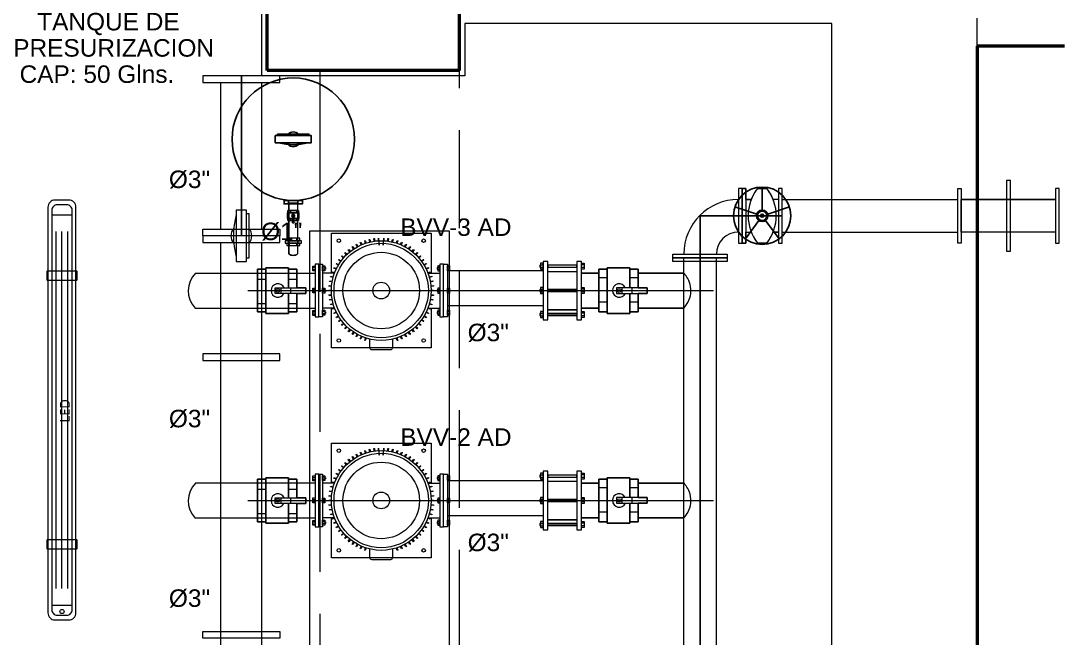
# Model space of a CAD drawing. Header units: metres. Extents: x -4 to 54.5, y -3.3 to 43.7.
# Drawn here: x 19.235 to 22.205, y 5.813 to 7.577 of the extents above; entities that cross this region are included whole.
import ezdxf

# ---------------------------------------------------------------- set-up
doc = ezdxf.new("R2010")
doc.units = ezdxf.units.M
for name, pattern in [('Derribado', [0.4, 0.28, -0.12]), ('IMPORT-CENTER2', [112.5, 75, -12.5, 12.5, -12.5]), ('IMPORT-HIDDEN2 _2_', [476.25, 317.5, -158.75])]:
    doc.linetypes.add(name, pattern=pattern)
doc.layers.get('0').update_dxf_attribs({"color": 8})
for name, color, linetype, lineweight in [('A-AREA', 8, 'Continuous', 9), ('A-DETL', 8, 'Continuous', 9), ('A-FLOR', 8, 'Continuous', 18), ('A-WALL', 8, 'Continuous', 9), ('S-COLS', 8, 'Continuous', 9)]:
    doc.layers.add(name, color=color, linetype=linetype, lineweight=lineweight)
doc.layers.add('IE-LUM-L-01', color=5, linetype='Continuous', lineweight=18, true_color=0x126b94)
doc.layers.add('REF-ACI-BOMBAS', color=9, linetype='Continuous')
doc.styles.add('Arial_1', font='arial.ttf', dxfattribs={"height": 0.05})
doc.styles.add('EI_LUM_REGULAR', font='OpenSans-Regular.ttf')

# ---------------------------------------------------------------- blocks, each defined once
blk = doc.blocks.new('P3-P3_dwg_A$C42307EB7-6083454-NIV_A_S01_SÓTANO 1')
at = {"color": 0, "flags": 128}
for points in [[(-0.0733, -0.0146), (0.0733, -0.0146), (0.0733, 0.0146), (-0.0733, 0.0146)], [(-0.0639, -0.0146), (0.0639, -0.0146), (0.0639, -0.0211), (-0.0639, -0.0211)]]:
    blk.add_lwpolyline(points, close=True, dxfattribs=at)
at = {"color": 0}
for centre, radius, start, end in [((0, -0.2129), 0.2354, 75.187, 104.813), ((0, 0), 0.03, 45.8801, 134.1199), ((0, 0), 0.03, 224.7552, 315.2448)]:
    blk.add_arc(centre, radius, start, end, dxfattribs=at)
blk = doc.blocks.new('P3-P3_dwg-6083442-NIV_A_S01_SÓTANO 1')
at = {"color": 0, "lineweight": 9}
for p, q in [((19.807, 6.9818), (19.807, 7.401)), ((19.925, 6.9818), (19.925, 7.401)), ((21.3422, 7.0981), (21.369, 7.0981)), ((20.002, 7.057), (20.002, 6.9116)), ((20.027, 7.057), (20.027, 6.9116)), ((21.3086, 7.0666), (21.3243, 7.0666)), ((21.4026, 7.0666), (21.387, 7.0666)), ((21.413, 7.0666), (21.9146, 7.0666)), ((22.1946, 7.0666), (21.925, 7.0666)), ((20.0063, 7.0348), (20.0063, 7.0288)), ((20.0063, 7.0128), (20.0063, 7.0068)), ((20.0125, 7.0183), (20.0165, 7.0183)), ((20.0125, 7.0112), (20.0165, 7.0112)), ((20.0238, 7.0348), (20.0238, 7.0288)), ((20.0238, 7.0128), (20.0238, 7.0068)), ((20.004, 6.9488), (20.004, 6.9558)), ((20.025, 6.9488), (20.025, 6.9558)), ((21.3086, 6.9737), (21.3243, 6.9737)), ((21.4026, 6.9737), (21.387, 6.9737)), ((21.413, 6.9737), (21.9146, 6.9737)), ((22.1946, 6.9737), (21.925, 6.9737)), ((19.807, 5.8318), (19.807, 6.9438)), ((19.925, 5.8318), (19.925, 6.9438)), ((20.0015, 6.9488), (20.0015, 6.9418)), ((20.004, 6.9348), (20.004, 6.9418)), ((20.025, 6.9348), (20.025, 6.9418)), ((20.0275, 6.9488), (20.0275, 6.9418)), ((21.369, 6.9422), (21.3422, 6.9422)), ((21.1314, 5.5232), (21.1314, 6.902)), ((21.2244, 5.5232), (21.2244, 6.902)), ((20.0708, 6.8725), (20.0767, 6.8725)), ((20.0708, 6.8666), (20.0767, 6.8666)), ((20.0767, 6.8718), (20.0767, 6.8673)), ((20.1044, 6.8731), (20.0985, 6.8731)), ((20.1044, 6.8672), (20.0985, 6.8672)), ((20.4276, 6.8731), (20.4335, 6.8731)), ((20.4276, 6.8672), (20.4335, 6.8672)), ((20.4612, 6.8731), (20.4553, 6.8731)), ((20.4612, 6.8672), (20.4553, 6.8672)), ((20.4553, 6.8636), (20.7291, 6.8636)), ((20.7218, 6.8795), (20.7291, 6.8795)), ((20.7218, 6.8721), (20.7291, 6.8721)), ((20.8251, 6.8786), (20.7427, 6.8786)), ((20.7427, 6.873), (20.8251, 6.873)), ((20.7427, 6.8613), (20.8251, 6.8613)), ((20.846, 6.8795), (20.8386, 6.8795)), ((20.8386, 6.873), (20.8386, 6.8786)), ((20.846, 6.8721), (20.8386, 6.8721)), ((19.7353, 6.8564), (20.0767, 6.8564)), ((19.9124, 6.8389), (19.9364, 6.8389)), ((20.0004, 6.8389), (20.0243, 6.8389)), ((20.1325, 6.8563), (20.0985, 6.8563)), ((20.3995, 6.8563), (20.4335, 6.8563)), ((20.8886, 6.8436), (20.9126, 6.8436)), ((20.9766, 6.8436), (21.0006, 6.8436)), ((19.9785, 6.8144), (19.9785, 6.7981)), ((20.007, 6.8144), (20.007, 6.7981)), ((20.0708, 6.8096), (20.0767, 6.8096)), ((20.0708, 6.8037), (20.0767, 6.8037)), ((20.0767, 6.8089), (20.0767, 6.8044)), ((20.1044, 6.8094), (20.0985, 6.8094)), ((20.1044, 6.8034), (20.0985, 6.8034)), ((20.4276, 6.8094), (20.4335, 6.8094)), ((20.4276, 6.8034), (20.4335, 6.8034)), ((20.4612, 6.8094), (20.4553, 6.8094)), ((20.4612, 6.8034), (20.4553, 6.8034)), ((20.7218, 6.8101), (20.7291, 6.8101)), ((20.7218, 6.8027), (20.7291, 6.8027)), ((20.8251, 6.8091), (20.7427, 6.8091)), ((20.7427, 6.8036), (20.8251, 6.8036)), ((20.846, 6.8101), (20.8386, 6.8101)), ((20.8386, 6.8036), (20.8386, 6.8091)), ((20.846, 6.8027), (20.8386, 6.8027)), ((20.9547, 6.7983), (20.9547, 6.8146)), ((20.9833, 6.7983), (20.9833, 6.8146)), ((20.8886, 6.7739), (20.9126, 6.7739)), ((20.9766, 6.7739), (21.0006, 6.7739)), ((19.7339, 6.7564), (20.0767, 6.7564)), ((19.9124, 6.7691), (19.9364, 6.7691)), ((20.0004, 6.7691), (20.0243, 6.7691)), ((20.0708, 6.7456), (20.0767, 6.7456)), ((20.0767, 6.7448), (20.0767, 6.7404)), ((20.1325, 6.7564), (20.0985, 6.7564)), ((20.1044, 6.7462), (20.0985, 6.7462)), ((20.3995, 6.7564), (20.4335, 6.7564)), ((20.4276, 6.7462), (20.4335, 6.7462)), ((20.4553, 6.7637), (20.7291, 6.7637)), ((20.4612, 6.7462), (20.4553, 6.7462)), ((20.7427, 6.7514), (20.8251, 6.7514)), ((20.0708, 6.7396), (20.0767, 6.7396)), ((20.1044, 6.7402), (20.0985, 6.7402)), ((20.4276, 6.7402), (20.4335, 6.7402)), ((20.4612, 6.7402), (20.4553, 6.7402)), ((20.7218, 6.7414), (20.7291, 6.7414)), ((20.7218, 6.734), (20.7291, 6.734)), ((20.8251, 6.7404), (20.7427, 6.7404)), ((20.7427, 6.7349), (20.8251, 6.7349)), ((20.846, 6.7414), (20.8386, 6.7414)), ((20.8386, 6.7349), (20.8386, 6.7404)), ((20.846, 6.734), (20.8386, 6.734)), ((20.2388, 6.6379), (20.2932, 6.6379)), ((19.807, 5.4944), (19.807, 6.6064)), ((19.925, 5.4944), (19.925, 6.6064)), ((20.0708, 6.2725), (20.0767, 6.2725)), ((20.0708, 6.2666), (20.0767, 6.2666)), ((20.0767, 6.2718), (20.0767, 6.2673)), ((20.1044, 6.2731), (20.0985, 6.2731)), ((20.1044, 6.2672), (20.0985, 6.2672)), ((20.4276, 6.2731), (20.4335, 6.2731)), ((20.4276, 6.2672), (20.4335, 6.2672)), ((20.4612, 6.2731), (20.4553, 6.2731)), ((20.4612, 6.2672), (20.4553, 6.2672)), ((20.7218, 6.2795), (20.7291, 6.2795)), ((20.7218, 6.2721), (20.7291, 6.2721)), ((20.8251, 6.2786), (20.7427, 6.2786)), ((20.7427, 6.273), (20.8251, 6.273)), ((20.846, 6.2795), (20.8386, 6.2795)), ((20.8386, 6.273), (20.8386, 6.2786)), ((20.846, 6.2721), (20.8386, 6.2721)), ((19.7353, 6.2564), (20.0767, 6.2564)), ((19.9124, 6.2389), (19.9364, 6.2389)), ((20.0004, 6.2389), (20.0243, 6.2389)), ((20.1325, 6.2563), (20.0985, 6.2563)), ((20.3995, 6.2563), (20.4335, 6.2563)), ((20.4553, 6.2636), (20.7291, 6.2636)), ((20.7427, 6.2613), (20.8251, 6.2613)), ((20.8886, 6.2436), (20.9126, 6.2436)), ((20.9766, 6.2436), (21.0006, 6.2436)), ((19.9785, 6.2144), (19.9785, 6.1981)), ((20.007, 6.2144), (20.007, 6.1981)), ((20.0708, 6.2096), (20.0767, 6.2096)), ((20.0767, 6.2089), (20.0767, 6.2044)), ((20.1044, 6.2094), (20.0985, 6.2094)), ((20.4276, 6.2094), (20.4335, 6.2094)), ((20.4612, 6.2094), (20.4553, 6.2094)), ((20.7218, 6.2101), (20.7291, 6.2101)), ((20.8251, 6.2091), (20.7427, 6.2091)), ((20.846, 6.2101), (20.8386, 6.2101)), ((20.8386, 6.2036), (20.8386, 6.2091)), ((20.9547, 6.1983), (20.9547, 6.2146)), ((20.9833, 6.1983), (20.9833, 6.2146)), ((20.0708, 6.2037), (20.0767, 6.2037)), ((20.1044, 6.2034), (20.0985, 6.2034)), ((20.4276, 6.2034), (20.4335, 6.2034)), ((20.4612, 6.2034), (20.4553, 6.2034)), ((20.7218, 6.2027), (20.7291, 6.2027)), ((20.7427, 6.2036), (20.8251, 6.2036)), ((20.846, 6.2027), (20.8386, 6.2027)), ((19.7339, 6.1564), (20.0767, 6.1564)), ((19.9124, 6.1691), (19.9364, 6.1691)), ((20.0004, 6.1691), (20.0243, 6.1691)), ((20.1325, 6.1564), (20.0985, 6.1564)), ((20.3995, 6.1564), (20.4335, 6.1564)), ((20.4553, 6.1637), (20.7291, 6.1637)), ((20.7427, 6.1514), (20.8251, 6.1514)), ((20.8886, 6.1739), (20.9126, 6.1739)), ((20.9766, 6.1739), (21.0006, 6.1739)), ((20.0708, 6.1456), (20.0767, 6.1456)), ((20.0708, 6.1396), (20.0767, 6.1396)), ((20.0767, 6.1448), (20.0767, 6.1404)), ((20.1044, 6.1462), (20.0985, 6.1462)), ((20.1044, 6.1402), (20.0985, 6.1402)), ((20.4276, 6.1462), (20.4335, 6.1462)), ((20.4276, 6.1402), (20.4335, 6.1402)), ((20.4612, 6.1462), (20.4553, 6.1462)), ((20.4612, 6.1402), (20.4553, 6.1402)), ((20.7218, 6.1414), (20.7291, 6.1414)), ((20.7218, 6.134), (20.7291, 6.134)), ((20.8251, 6.1404), (20.7427, 6.1404)), ((20.7427, 6.1349), (20.8251, 6.1349)), ((20.846, 6.1414), (20.8386, 6.1414)), ((20.8386, 6.1349), (20.8386, 6.1404)), ((20.846, 6.134), (20.8386, 6.134)), ((20.2388, 6.0379), (20.2932, 6.0379))]:
    blk.add_line(p, q, dxfattribs=at)
at = {"color": 0}
for p, q in [((19.866, 6.9628), (19.866, 7.42)), ((21.3556, 7.0366), (21.3556, 7.1022)), ((19.9925, 7.0654), (19.9925, 7.064)), ((20.001, 7.064), (20.001, 7.0542)), ((20.0272, 7.064), (20.0272, 7.0542)), ((20.0365, 7.0654), (20.0365, 7.064)), ((21.34, 7.0252), (21.2776, 7.0455)), ((21.3712, 7.0252), (21.4336, 7.0455)), ((21.2982, 7.0202), (21.413, 7.0202)), ((21.346, 7.0069), (21.3074, 6.9538)), ((21.3653, 7.0069), (21.4038, 6.9538))]:
    blk.add_line(p, q, dxfattribs=at)
at = {"color": 0, "linetype": 'Continuous'}
for p, q in [((20.8386, 6.8563), (20.8886, 6.8563)), ((21.0006, 6.8563), (21.1312, 6.8563)), ((20.8386, 6.7564), (20.8886, 6.7564)), ((21.0006, 6.7564), (21.1312, 6.7564)), ((20.8386, 6.2563), (20.8886, 6.2563)), ((21.0006, 6.2563), (21.1312, 6.2563)), ((20.8386, 6.1564), (20.8886, 6.1564)), ((21.0006, 6.1564), (21.1312, 6.1564))]:
    blk.add_line(p, q, dxfattribs=at)
at = {"color": 0, "linetype": 'IMPORT-CENTER2', "lineweight": 9}
for p, q in [((19.885, 6.8064), (21.2162, 6.8064)), ((19.885, 6.2064), (21.2162, 6.2064))]:
    blk.add_line(p, q, dxfattribs=at)
at = {"color": 0, "lineweight": 9, "flags": 128}
for points in [[(19.976, 7.42), (19.756, 7.42), (19.756, 7.401), (19.976, 7.401)], [(21.2982, 7.0981), (21.2878, 7.0981), (21.2878, 6.9422), (21.2982, 6.9422)], [(21.413, 7.0981), (21.4026, 7.0981), (21.4026, 7.0666), (21.387, 7.0666), (21.3839, 7.0737), (21.3798, 7.0817), (21.3766, 7.0871), (21.3716, 7.0946), (21.369, 7.0981), (21.3422, 7.0981), (21.3384, 7.0929), (21.3349, 7.0877), (21.3307, 7.0805), (21.3272, 7.0735), (21.3243, 7.0666), (21.3086, 7.0666), (21.3086, 7.0981), (21.2982, 7.0981), (21.2982, 6.9422), (21.3086, 6.9422), (21.3086, 6.9737), (21.3243, 6.9737), (21.3268, 6.9678), (21.3304, 6.9603), (21.3336, 6.9548), (21.3383, 6.9476), (21.3422, 6.9422), (21.369, 6.9422), (21.3732, 6.9479), (21.3777, 6.9549), (21.3813, 6.9613), (21.3842, 6.9671), (21.387, 6.9737), (21.4026, 6.9737), (21.4026, 6.9422), (21.413, 6.9422)], [(21.2982, 6.9422), (21.2982, 7.0981), (21.3086, 7.0981), (21.3086, 6.9422)], [(21.413, 6.9422), (21.413, 7.0981), (21.4026, 7.0981), (21.4026, 6.9422)], [(21.9146, 6.9422), (21.9146, 7.0981), (21.925, 7.0981), (21.925, 6.9422)], [(22.205, 6.9422), (22.205, 7.0981), (22.1946, 7.0981), (22.1946, 6.9422)], [(20.002, 7.057), (20.027, 7.057), (20.027, 6.9116), (20.0249, 6.9099), (20.0232, 6.9089), (20.0206, 6.9077), (20.0183, 6.9071), (20.0161, 6.9068), (20.0145, 6.9067), (20.0127, 6.9068), (20.0102, 6.9072), (20.0083, 6.9077), (20.0067, 6.9084), (20.005, 6.9093), (20.0038, 6.9101), (20.0028, 6.9109), (20.002, 6.9116)], [(21.925, 7.0666), (22.1946, 7.0666), (22.1946, 6.9737), (21.925, 6.9737)], [(19.8806, 6.8895), (19.8806, 7.0361), (19.8514, 7.0361), (19.8514, 6.8895)], [(19.8806, 6.8989), (19.8806, 7.0267), (19.8871, 7.0267), (19.8871, 6.8989)], [(20.0297, 7.0348), (20.0297, 7.0288), (20.0308, 7.0288), (20.0308, 7.0128), (20.0297, 7.0128), (20.0297, 7.0068), (20.0165, 7.0068), (20.0165, 7.0003), (20.0125, 7.0003), (20.0125, 7.0068), (19.9993, 7.0068), (19.9993, 7.0128), (19.9982, 7.0128), (19.9982, 7.0288), (19.9993, 7.0288), (19.9993, 7.0348)], [(19.9993, 7.0348), (19.9993, 7.0288), (20.0297, 7.0288), (20.0297, 7.0348)], [(20.0125, 7.0223), (20.0125, 7.0003), (20.0165, 7.0003), (20.0165, 7.0223)], [(19.976, 6.9628), (19.756, 6.9628), (19.756, 6.9818), (19.976, 6.9818), (19.976, 6.9628), (19.756, 6.9628), (19.756, 6.9438), (19.976, 6.9438)], [(20.0331, 6.9348), (20.0331, 6.9418), (20.0378, 6.9418), (20.0378, 6.9488), (20.0331, 6.9488), (20.0331, 6.9558), (19.9958, 6.9558), (19.9958, 6.9488), (19.9911, 6.9488), (19.9911, 6.9418), (19.9958, 6.9418), (19.9958, 6.9348)], [(19.9958, 6.9558), (19.9958, 6.9488), (20.0331, 6.9488), (20.0331, 6.9558)], [(20.0612, 5.4264), (20.4612, 5.4264), (20.4612, 6.9764), (20.0612, 6.9764)], [(19.9911, 6.9488), (19.9911, 6.9418), (20.0378, 6.9418), (20.0378, 6.9488)], [(19.9958, 6.9418), (19.9958, 6.9348), (20.0331, 6.9348), (20.0331, 6.9418)], [(21.1, 6.8999), (21.2558, 6.8999), (21.2558, 6.8895), (21.1, 6.8895), (21.1, 6.8999), (21.1, 6.9103), (21.2558, 6.9103), (21.2558, 6.8999)], [(19.9124, 6.7455), (19.9364, 6.7455), (19.9364, 6.7412), (20.0004, 6.7412), (20.0004, 6.7455), (20.0243, 6.7455), (20.0243, 6.7981), (20.0507, 6.7981), (20.0507, 6.8144), (20.0243, 6.8144), (20.0243, 6.8672), (20.0004, 6.8672), (20.0004, 6.8716), (19.9364, 6.8716), (19.9364, 6.8672), (19.9124, 6.8672)], [(19.9124, 6.8672), (19.9364, 6.8672), (19.9364, 6.7455), (19.9124, 6.7455)], [(20.0708, 6.8765), (20.0767, 6.8765), (20.0767, 6.8626), (20.0708, 6.8626)], [(20.0876, 6.8814), (20.0767, 6.8814), (20.0767, 6.7313), (20.0876, 6.7313)], [(20.0985, 6.7313), (20.0876, 6.7313), (20.0876, 6.8814), (20.0985, 6.8814)], [(20.1044, 6.8632), (20.0985, 6.8632), (20.0985, 6.8771), (20.1044, 6.8771)], [(20.4276, 6.8632), (20.4335, 6.8632), (20.4335, 6.8771), (20.4276, 6.8771)], [(20.4335, 6.7313), (20.4444, 6.7313), (20.4444, 6.8814), (20.4335, 6.8814)], [(20.4553, 6.7313), (20.4444, 6.7313), (20.4444, 6.8814), (20.4553, 6.8814)], [(20.4612, 6.8632), (20.4553, 6.8632), (20.4553, 6.8771), (20.4612, 6.8771)], [(20.7218, 6.8671), (20.7291, 6.8671), (20.7291, 6.8844), (20.7218, 6.8844)], [(20.7291, 6.7229), (20.7427, 6.7229), (20.7427, 6.8898), (20.7291, 6.8898)], [(20.7427, 6.8786), (20.7427, 6.873), (20.8251, 6.873), (20.8251, 6.8786)], [(20.7427, 6.8613), (20.8251, 6.8613), (20.8251, 6.7514), (20.7427, 6.7514)], [(20.8251, 6.7229), (20.8386, 6.7229), (20.8386, 6.8898), (20.8251, 6.8898)], [(20.846, 6.8671), (20.8386, 6.8671), (20.8386, 6.8844), (20.846, 6.8844)], [(20.8886, 6.8672), (20.9126, 6.8672), (20.9126, 6.8716), (20.9766, 6.8716), (20.9766, 6.8672), (21.0006, 6.8672), (21.0006, 6.8146), (21.0269, 6.8146), (21.0269, 6.7983), (21.0006, 6.7983), (21.0006, 6.7455), (20.9766, 6.7455), (20.9766, 6.7412), (20.9126, 6.7412), (20.9126, 6.7455), (20.8886, 6.7455)], [(20.8886, 6.7455), (20.9126, 6.7455), (20.9126, 6.8672), (20.8886, 6.8672)], [(21.0006, 6.8563), (21.0006, 6.8146), (21.0269, 6.8146), (21.0269, 6.7983), (21.0006, 6.7983), (21.0006, 6.7564), (21.1312, 6.7564), (21.1353, 6.7609), (21.1392, 6.7661), (21.1431, 6.7725), (21.1462, 6.779), (21.1484, 6.7852), (21.1501, 6.7918), (21.1511, 6.7978), (21.1516, 6.8047), (21.1516, 6.8064), (21.1514, 6.8115), (21.1507, 6.8177), (21.1494, 6.8242), (21.1477, 6.8298), (21.1454, 6.8354), (21.1427, 6.841), (21.1404, 6.8448), (21.1381, 6.8482), (21.1357, 6.8514), (21.133, 6.8545), (21.1312, 6.8563)], [(19.9627, 6.8144), (20.0507, 6.8144), (20.0507, 6.7981), (19.9627, 6.7981)], [(20.0708, 6.8136), (20.0767, 6.8136), (20.0767, 6.7997), (20.0708, 6.7997)], [(20.1044, 6.7994), (20.0985, 6.7994), (20.0985, 6.8133), (20.1044, 6.8133)], [(20.4276, 6.7994), (20.4335, 6.7994), (20.4335, 6.8133), (20.4276, 6.8133)], [(20.4612, 6.7994), (20.4553, 6.7994), (20.4553, 6.8133), (20.4612, 6.8133)], [(20.7218, 6.7977), (20.7291, 6.7977), (20.7291, 6.815), (20.7218, 6.815)], [(20.846, 6.7977), (20.8386, 6.7977), (20.8386, 6.815), (20.846, 6.815)], [(20.9389, 6.7983), (21.0269, 6.7983), (21.0269, 6.8146), (20.9389, 6.8146)], [(20.0708, 6.7495), (20.0767, 6.7495), (20.0767, 6.7356), (20.0708, 6.7356)], [(20.1044, 6.7362), (20.0985, 6.7362), (20.0985, 6.7501), (20.1044, 6.7501)], [(20.4276, 6.7362), (20.4335, 6.7362), (20.4335, 6.7501), (20.4276, 6.7501)], [(20.4612, 6.7362), (20.4553, 6.7362), (20.4553, 6.7501), (20.4612, 6.7501)], [(20.7218, 6.729), (20.7291, 6.729), (20.7291, 6.7463), (20.7218, 6.7463)], [(20.846, 6.729), (20.8386, 6.729), (20.8386, 6.7463), (20.846, 6.7463)], [(20.7427, 6.7349), (20.7427, 6.7404), (20.8251, 6.7404), (20.8251, 6.7349)], [(19.976, 6.6254), (19.756, 6.6254), (19.756, 6.6064), (19.976, 6.6064)], [(19.9124, 6.1455), (19.9364, 6.1455), (19.9364, 6.1412), (20.0004, 6.1412), (20.0004, 6.1455), (20.0243, 6.1455), (20.0243, 6.1981), (20.0507, 6.1981), (20.0507, 6.2144), (20.0243, 6.2144), (20.0243, 6.2672), (20.0004, 6.2672), (20.0004, 6.2716), (19.9364, 6.2716), (19.9364, 6.2672), (19.9124, 6.2672)], [(19.9124, 6.2672), (19.9364, 6.2672), (19.9364, 6.1455), (19.9124, 6.1455)], [(20.0708, 6.2765), (20.0767, 6.2765), (20.0767, 6.2626), (20.0708, 6.2626)], [(20.0876, 6.2814), (20.0767, 6.2814), (20.0767, 6.1313), (20.0876, 6.1313)], [(20.0985, 6.1313), (20.0876, 6.1313), (20.0876, 6.2814), (20.0985, 6.2814)], [(20.1044, 6.2632), (20.0985, 6.2632), (20.0985, 6.2771), (20.1044, 6.2771)], [(20.4276, 6.2632), (20.4335, 6.2632), (20.4335, 6.2771), (20.4276, 6.2771)], [(20.4335, 6.1313), (20.4444, 6.1313), (20.4444, 6.2814), (20.4335, 6.2814)], [(20.4553, 6.1313), (20.4444, 6.1313), (20.4444, 6.2814), (20.4553, 6.2814)], [(20.4612, 6.2632), (20.4553, 6.2632), (20.4553, 6.2771), (20.4612, 6.2771)], [(20.7218, 6.2671), (20.7291, 6.2671), (20.7291, 6.2844), (20.7218, 6.2844)], [(20.7291, 6.1229), (20.7427, 6.1229), (20.7427, 6.2898), (20.7291, 6.2898)], [(20.7427, 6.2786), (20.7427, 6.273), (20.8251, 6.273), (20.8251, 6.2786)], [(20.8251, 6.1229), (20.8386, 6.1229), (20.8386, 6.2898), (20.8251, 6.2898)], [(20.846, 6.2671), (20.8386, 6.2671), (20.8386, 6.2844), (20.846, 6.2844)], [(20.8886, 6.2672), (20.9126, 6.2672), (20.9126, 6.2716), (20.9766, 6.2716), (20.9766, 6.2672), (21.0006, 6.2672), (21.0006, 6.2146), (21.0269, 6.2146), (21.0269, 6.1983), (21.0006, 6.1983), (21.0006, 6.1455), (20.9766, 6.1455), (20.9766, 6.1412), (20.9126, 6.1412), (20.9126, 6.1455), (20.8886, 6.1455)], [(20.8886, 6.1455), (20.9126, 6.1455), (20.9126, 6.2672), (20.8886, 6.2672)], [(20.7427, 6.2613), (20.8251, 6.2613), (20.8251, 6.1514), (20.7427, 6.1514)], [(21.0006, 6.2563), (21.0006, 6.2146), (21.0269, 6.2146), (21.0269, 6.1983), (21.0006, 6.1983), (21.0006, 6.1564), (21.1312, 6.1564), (21.1353, 6.1609), (21.1392, 6.1661), (21.1431, 6.1725), (21.1462, 6.179), (21.1484, 6.1852), (21.1501, 6.1918), (21.1511, 6.1978), (21.1516, 6.2047), (21.1516, 6.2064), (21.1514, 6.2115), (21.1507, 6.2177), (21.1494, 6.2242), (21.1477, 6.2298), (21.1454, 6.2354), (21.1427, 6.241), (21.1404, 6.2448), (21.1381, 6.2482), (21.1357, 6.2514), (21.133, 6.2545), (21.1312, 6.2563)], [(19.9627, 6.2144), (20.0507, 6.2144), (20.0507, 6.1981), (19.9627, 6.1981)], [(20.0708, 6.2136), (20.0767, 6.2136), (20.0767, 6.1997), (20.0708, 6.1997)], [(20.1044, 6.1994), (20.0985, 6.1994), (20.0985, 6.2133), (20.1044, 6.2133)], [(20.4276, 6.1994), (20.4335, 6.1994), (20.4335, 6.2133), (20.4276, 6.2133)], [(20.4612, 6.1994), (20.4553, 6.1994), (20.4553, 6.2133), (20.4612, 6.2133)], [(20.7218, 6.1977), (20.7291, 6.1977), (20.7291, 6.215), (20.7218, 6.215)], [(20.846, 6.1977), (20.8386, 6.1977), (20.8386, 6.215), (20.846, 6.215)], [(20.9389, 6.1983), (21.0269, 6.1983), (21.0269, 6.2146), (20.9389, 6.2146)], [(20.0708, 6.1495), (20.0767, 6.1495), (20.0767, 6.1356), (20.0708, 6.1356)], [(20.1044, 6.1362), (20.0985, 6.1362), (20.0985, 6.1501), (20.1044, 6.1501)], [(20.4276, 6.1362), (20.4335, 6.1362), (20.4335, 6.1501), (20.4276, 6.1501)], [(20.4612, 6.1362), (20.4553, 6.1362), (20.4553, 6.1501), (20.4612, 6.1501)], [(20.7218, 6.129), (20.7291, 6.129), (20.7291, 6.1463), (20.7218, 6.1463)], [(20.7427, 6.1349), (20.7427, 6.1404), (20.8251, 6.1404), (20.8251, 6.1349)], [(20.846, 6.129), (20.8386, 6.129), (20.8386, 6.1463), (20.846, 6.1463)], [(19.976, 5.8128), (19.756, 5.8128), (19.756, 5.8318), (19.976, 5.8318)]]:
    blk.add_lwpolyline(points, close=True, dxfattribs=at)
at = {"color": 0, "linetype": 'IMPORT-HIDDEN2 _2_', "lineweight": 9, "flags": 128}
blk.add_lwpolyline([(22.0653, 6.919), (22.0653, 7.1213), (22.0543, 7.1213), (22.0543, 6.919)], close=True, dxfattribs=at)
at = {"color": 0, "flags": 128}
blk.add_lwpolyline([(19.9884, 7.064), (19.9884, 7.0542), (20.0406, 7.0542), (20.0406, 7.064)], close=True, dxfattribs=at)
at = {"color": 0, "lineweight": 9, "flags": 128}
for points in [[(20.0165, 7.0068), (20.0297, 7.0068), (20.0297, 7.0128), (20.0165, 7.0128), (20.0308, 7.0128), (20.0308, 7.0288), (19.9982, 7.0288), (19.9982, 7.0128), (20.0125, 7.0128), (19.9993, 7.0128), (19.9993, 7.0068), (20.0125, 7.0068)], [(20.1235, 6.8563), (20.1235, 6.9701), (20.4085, 6.9701), (20.4085, 6.8563)], [(20.2334, 6.9451), (20.2317, 6.9524), (20.2335, 6.9528), (20.2352, 6.9455)], [(20.246, 6.9475), (20.245, 6.9549), (20.2468, 6.9551), (20.2478, 6.9477)], [(20.2587, 6.9487), (20.2584, 6.9562), (20.2602, 6.9363), (20.2605, 6.9488)], [(20.2715, 6.9488), (20.2718, 6.9363), (20.2736, 6.9562), (20.2733, 6.9487)], [(20.2842, 6.9477), (20.2852, 6.9551), (20.287, 6.9549), (20.286, 6.9475)], [(20.2968, 6.9455), (20.2985, 6.9528), (20.3003, 6.9524), (20.2986, 6.9451)], [(20.1764, 6.9172), (20.1718, 6.9231), (20.1732, 6.9242), (20.1779, 6.9183)], [(20.1867, 6.9248), (20.1826, 6.9311), (20.1841, 6.932), (20.1883, 6.9258)], [(20.1977, 6.9314), (20.1941, 6.938), (20.1957, 6.9389), (20.1993, 6.9323)], [(20.2092, 6.937), (20.2062, 6.9439), (20.2079, 6.9446), (20.2108, 6.9378)], [(20.2211, 6.9416), (20.2188, 6.9487), (20.2205, 6.9493), (20.2228, 6.9422)], [(20.3092, 6.9422), (20.3115, 6.9493), (20.3132, 6.9487), (20.3109, 6.9416)], [(20.3212, 6.9378), (20.3241, 6.9446), (20.3258, 6.9439), (20.3228, 6.937)], [(20.3327, 6.9323), (20.3363, 6.9389), (20.3379, 6.938), (20.3343, 6.9314)], [(20.3437, 6.9258), (20.3479, 6.932), (20.3494, 6.9311), (20.3453, 6.9248)], [(20.3541, 6.9183), (20.3588, 6.9242), (20.3602, 6.9231), (20.3556, 6.9172)], [(20.1502, 6.8894), (20.1441, 6.8938), (20.1452, 6.8953), (20.1512, 6.8909)], [(20.1581, 6.8994), (20.1524, 6.9044), (20.1536, 6.9057), (20.1593, 6.9008)], [(20.1669, 6.9087), (20.1617, 6.9142), (20.163, 6.9154), (20.1682, 6.91)], [(20.3638, 6.91), (20.369, 6.9154), (20.3703, 6.9142), (20.3651, 6.9087)], [(20.3727, 6.9008), (20.3784, 6.9057), (20.3796, 6.9044), (20.3739, 6.8994)], [(20.3808, 6.8909), (20.3868, 6.8953), (20.3879, 6.8938), (20.3818, 6.8894)], [(20.0243, 6.7981), (20.0243, 6.7455), (20.0004, 6.7455), (20.0004, 6.7981), (20.0004, 6.7412), (19.9364, 6.7412), (19.9364, 6.8716), (20.0004, 6.8716), (20.0004, 6.8144), (20.0004, 6.8672), (20.0243, 6.8672), (20.0243, 6.8144)], [(20.1044, 6.8724), (20.1064, 6.8724), (20.1064, 6.8679), (20.1044, 6.8679)], [(20.1372, 6.8674), (20.1305, 6.8706), (20.1312, 6.8723), (20.138, 6.869)], [(20.1432, 6.8787), (20.1368, 6.8825), (20.1377, 6.8841), (20.1441, 6.8802)], [(20.3879, 6.8802), (20.3943, 6.8841), (20.3952, 6.8825), (20.3888, 6.8787)], [(20.394, 6.869), (20.4008, 6.8723), (20.4015, 6.8706), (20.3948, 6.8674)], [(20.4276, 6.8724), (20.4256, 6.8724), (20.4256, 6.8679), (20.4276, 6.8679)], [(20.7218, 6.8786), (20.7193, 6.8786), (20.7193, 6.873), (20.7218, 6.873)], [(21.0006, 6.8146), (21.0006, 6.8672), (20.9766, 6.8672), (20.9766, 6.8146), (20.9766, 6.8716), (20.9126, 6.8716), (20.9126, 6.7412), (20.9766, 6.7412), (20.9766, 6.7983), (20.9766, 6.7455), (21.0006, 6.7455), (21.0006, 6.7983)], [(20.1256, 6.8309), (20.1183, 6.8323), (20.1186, 6.834), (20.126, 6.8327)], [(20.1284, 6.8434), (20.1212, 6.8454), (20.1216, 6.8471), (20.1289, 6.8451)], [(20.1323, 6.8556), (20.1253, 6.8582), (20.1259, 6.8599), (20.1329, 6.8573)], [(20.3991, 6.8573), (20.4061, 6.8599), (20.4067, 6.8582), (20.3997, 6.8556)], [(20.4031, 6.8451), (20.4104, 6.8471), (20.4108, 6.8454), (20.4036, 6.8434)], [(20.406, 6.8327), (20.4134, 6.834), (20.4137, 6.8323), (20.4064, 6.8309)], [(20.1044, 6.8086), (20.1064, 6.8086), (20.1064, 6.8041), (20.1044, 6.8041)], [(20.1235, 6.8055), (20.116, 6.8055), (20.116, 6.8073), (20.1235, 6.8073)], [(20.124, 6.8182), (20.1165, 6.8189), (20.1167, 6.8207), (20.1242, 6.82)], [(20.4078, 6.82), (20.4153, 6.8207), (20.4155, 6.8189), (20.408, 6.8182)], [(20.4085, 6.8073), (20.416, 6.8073), (20.416, 6.8055), (20.4085, 6.8055)], [(20.4276, 6.8086), (20.4256, 6.8086), (20.4256, 6.8041), (20.4276, 6.8041)], [(20.7218, 6.8091), (20.7193, 6.8091), (20.7193, 6.8036), (20.7218, 6.8036)], [(20.1242, 6.7927), (20.1167, 6.792), (20.1165, 6.7938), (20.124, 6.7945)], [(20.126, 6.78), (20.1186, 6.7787), (20.1183, 6.7805), (20.1256, 6.7818)], [(20.4064, 6.7818), (20.4137, 6.7805), (20.4134, 6.7787), (20.406, 6.78)], [(20.408, 6.7945), (20.4155, 6.7938), (20.4153, 6.792), (20.4078, 6.7927)], [(20.1044, 6.7454), (20.1064, 6.7454), (20.1064, 6.741), (20.1044, 6.741)], [(20.1289, 6.7676), (20.1216, 6.7656), (20.1212, 6.7673), (20.1284, 6.7693)], [(20.4085, 6.7564), (20.4085, 6.6426), (20.1235, 6.6426), (20.1235, 6.7564)], [(20.1329, 6.7555), (20.1259, 6.7528), (20.1253, 6.7545), (20.1323, 6.7571)], [(20.138, 6.7437), (20.1312, 6.7405), (20.1305, 6.7421), (20.1372, 6.7454)], [(20.3948, 6.7454), (20.4015, 6.7421), (20.4008, 6.7405), (20.394, 6.7437)], [(20.3997, 6.7571), (20.4067, 6.7545), (20.4061, 6.7528), (20.3991, 6.7555)], [(20.4036, 6.7693), (20.4108, 6.7673), (20.4104, 6.7656), (20.4031, 6.7676)], [(20.4276, 6.7454), (20.4256, 6.7454), (20.4256, 6.741), (20.4276, 6.741)], [(20.1441, 6.7325), (20.1377, 6.7287), (20.1368, 6.7302), (20.1432, 6.7341)], [(20.1512, 6.7219), (20.1452, 6.7175), (20.1441, 6.7189), (20.1502, 6.7233)], [(20.1593, 6.7119), (20.1536, 6.707), (20.1524, 6.7084), (20.1581, 6.7133)], [(20.3739, 6.7133), (20.3796, 6.7084), (20.3784, 6.707), (20.3727, 6.7119)], [(20.3818, 6.7233), (20.3879, 6.7189), (20.3868, 6.7175), (20.3808, 6.7219)], [(20.3888, 6.7341), (20.3952, 6.7302), (20.3943, 6.7287), (20.3879, 6.7325)], [(20.7218, 6.7404), (20.7193, 6.7404), (20.7193, 6.7349), (20.7218, 6.7349)], [(20.1682, 6.7027), (20.163, 6.6973), (20.1617, 6.6986), (20.1669, 6.704)], [(20.1779, 6.6944), (20.1732, 6.6885), (20.1718, 6.6897), (20.1764, 6.6955)], [(20.1883, 6.6869), (20.1841, 6.6807), (20.1826, 6.6817), (20.1867, 6.6879)], [(20.3453, 6.6879), (20.3494, 6.6817), (20.3479, 6.6807), (20.3437, 6.6869)], [(20.3556, 6.6955), (20.3602, 6.6897), (20.3588, 6.6885), (20.3541, 6.6944)], [(20.3651, 6.704), (20.3703, 6.6986), (20.369, 6.6973), (20.3638, 6.7027)], [(20.1993, 6.6805), (20.1957, 6.6739), (20.1941, 6.6747), (20.1977, 6.6813)], [(20.2108, 6.675), (20.2079, 6.6681), (20.2062, 6.6688), (20.2092, 6.6757)], [(20.2228, 6.6706), (20.2205, 6.6634), (20.2188, 6.664), (20.2211, 6.6711)], [(20.2328, 6.6678), (20.2328, 6.6439), (20.2992, 6.6439), (20.2992, 6.6678)], [(20.3109, 6.6711), (20.3132, 6.664), (20.3115, 6.6634), (20.3092, 6.6706)], [(20.3228, 6.6757), (20.3258, 6.6688), (20.3241, 6.6681), (20.3212, 6.675)], [(20.3343, 6.6813), (20.3379, 6.6747), (20.3363, 6.6739), (20.3327, 6.6805)], [(20.1235, 6.2563), (20.1235, 6.3701), (20.4085, 6.3701), (20.4085, 6.2563)], [(20.2587, 6.3487), (20.2584, 6.3562), (20.2602, 6.3363), (20.2605, 6.3488)], [(20.2715, 6.3488), (20.2718, 6.3363), (20.2736, 6.3562), (20.2733, 6.3487)], [(20.1867, 6.3248), (20.1826, 6.3311), (20.1841, 6.332), (20.1883, 6.3258)], [(20.1977, 6.3314), (20.1941, 6.338), (20.1957, 6.3389), (20.1993, 6.3323)], [(20.2092, 6.337), (20.2062, 6.3439), (20.2079, 6.3446), (20.2108, 6.3378)], [(20.2211, 6.3416), (20.2188, 6.3487), (20.2205, 6.3493), (20.2228, 6.3422)], [(20.2334, 6.3451), (20.2317, 6.3524), (20.2335, 6.3528), (20.2352, 6.3455)], [(20.246, 6.3475), (20.245, 6.3549), (20.2468, 6.3551), (20.2478, 6.3477)], [(20.2842, 6.3477), (20.2852, 6.3551), (20.287, 6.3549), (20.286, 6.3475)], [(20.2968, 6.3455), (20.2985, 6.3528), (20.3003, 6.3524), (20.2986, 6.3451)], [(20.3092, 6.3422), (20.3115, 6.3493), (20.3132, 6.3487), (20.3109, 6.3416)], [(20.3212, 6.3378), (20.3241, 6.3446), (20.3258, 6.3439), (20.3228, 6.337)], [(20.3327, 6.3323), (20.3363, 6.3389), (20.3379, 6.338), (20.3343, 6.3314)], [(20.3437, 6.3258), (20.3479, 6.332), (20.3494, 6.3311), (20.3453, 6.3248)], [(20.1581, 6.2994), (20.1524, 6.3044), (20.1536, 6.3057), (20.1593, 6.3008)], [(20.1669, 6.3087), (20.1617, 6.3142), (20.163, 6.3154), (20.1682, 6.31)], [(20.1764, 6.3172), (20.1718, 6.3231), (20.1732, 6.3242), (20.1779, 6.3183)], [(20.3541, 6.3183), (20.3588, 6.3242), (20.3602, 6.3231), (20.3556, 6.3172)], [(20.3638, 6.31), (20.369, 6.3154), (20.3703, 6.3142), (20.3651, 6.3087)], [(20.3727, 6.3008), (20.3784, 6.3057), (20.3796, 6.3044), (20.3739, 6.2994)], [(20.0243, 6.1981), (20.0243, 6.1455), (20.0004, 6.1455), (20.0004, 6.1981), (20.0004, 6.1412), (19.9364, 6.1412), (19.9364, 6.2716), (20.0004, 6.2716), (20.0004, 6.2144), (20.0004, 6.2672), (20.0243, 6.2672), (20.0243, 6.2144)], [(20.1044, 6.2724), (20.1064, 6.2724), (20.1064, 6.2679), (20.1044, 6.2679)], [(20.1372, 6.2674), (20.1305, 6.2706), (20.1312, 6.2723), (20.138, 6.269)], [(20.1432, 6.2787), (20.1368, 6.2825), (20.1377, 6.2841), (20.1441, 6.2802)], [(20.1502, 6.2894), (20.1441, 6.2938), (20.1452, 6.2953), (20.1512, 6.2909)], [(20.3808, 6.2909), (20.3868, 6.2953), (20.3879, 6.2938), (20.3818, 6.2894)], [(20.3879, 6.2802), (20.3943, 6.2841), (20.3952, 6.2825), (20.3888, 6.2787)], [(20.394, 6.269), (20.4008, 6.2723), (20.4015, 6.2706), (20.3948, 6.2674)], [(20.4276, 6.2724), (20.4256, 6.2724), (20.4256, 6.2679), (20.4276, 6.2679)], [(20.7218, 6.2786), (20.7193, 6.2786), (20.7193, 6.273), (20.7218, 6.273)], [(21.0006, 6.2146), (21.0006, 6.2672), (20.9766, 6.2672), (20.9766, 6.2146), (20.9766, 6.2716), (20.9126, 6.2716), (20.9126, 6.1412), (20.9766, 6.1412), (20.9766, 6.1983), (20.9766, 6.1455), (21.0006, 6.1455), (21.0006, 6.1983)], [(20.1284, 6.2434), (20.1212, 6.2454), (20.1216, 6.2471), (20.1289, 6.2451)], [(20.1323, 6.2556), (20.1253, 6.2582), (20.1259, 6.2599), (20.1329, 6.2573)], [(20.3991, 6.2573), (20.4061, 6.2599), (20.4067, 6.2582), (20.3997, 6.2556)], [(20.4031, 6.2451), (20.4104, 6.2471), (20.4108, 6.2454), (20.4036, 6.2434)], [(20.1044, 6.2086), (20.1064, 6.2086), (20.1064, 6.2041), (20.1044, 6.2041)], [(20.1235, 6.2055), (20.116, 6.2055), (20.116, 6.2073), (20.1235, 6.2073)], [(20.124, 6.2182), (20.1165, 6.2189), (20.1167, 6.2207), (20.1242, 6.22)], [(20.1256, 6.2309), (20.1183, 6.2323), (20.1186, 6.234), (20.126, 6.2327)], [(20.406, 6.2327), (20.4134, 6.234), (20.4137, 6.2323), (20.4064, 6.2309)], [(20.4078, 6.22), (20.4153, 6.2207), (20.4155, 6.2189), (20.408, 6.2182)], [(20.4085, 6.2073), (20.416, 6.2073), (20.416, 6.2055), (20.4085, 6.2055)], [(20.4276, 6.2086), (20.4256, 6.2086), (20.4256, 6.2041), (20.4276, 6.2041)], [(20.7218, 6.2091), (20.7193, 6.2091), (20.7193, 6.2036), (20.7218, 6.2036)], [(20.1242, 6.1927), (20.1167, 6.192), (20.1165, 6.1938), (20.124, 6.1945)], [(20.126, 6.18), (20.1186, 6.1787), (20.1183, 6.1805), (20.1256, 6.1818)], [(20.4064, 6.1818), (20.4137, 6.1805), (20.4134, 6.1787), (20.406, 6.18)], [(20.408, 6.1945), (20.4155, 6.1938), (20.4153, 6.192), (20.4078, 6.1927)], [(20.1289, 6.1676), (20.1216, 6.1656), (20.1212, 6.1673), (20.1284, 6.1693)], [(20.4085, 6.1564), (20.4085, 6.0426), (20.1235, 6.0426), (20.1235, 6.1564)], [(20.1329, 6.1555), (20.1259, 6.1528), (20.1253, 6.1545), (20.1323, 6.1571)], [(20.3997, 6.1571), (20.4067, 6.1545), (20.4061, 6.1528), (20.3991, 6.1555)], [(20.4036, 6.1693), (20.4108, 6.1673), (20.4104, 6.1656), (20.4031, 6.1676)], [(20.1044, 6.1454), (20.1064, 6.1454), (20.1064, 6.141), (20.1044, 6.141)], [(20.138, 6.1437), (20.1312, 6.1405), (20.1305, 6.1421), (20.1372, 6.1454)], [(20.1441, 6.1325), (20.1377, 6.1287), (20.1368, 6.1302), (20.1432, 6.1341)], [(20.1512, 6.1219), (20.1452, 6.1175), (20.1441, 6.1189), (20.1502, 6.1233)], [(20.3818, 6.1233), (20.3879, 6.1189), (20.3868, 6.1175), (20.3808, 6.1219)], [(20.3888, 6.1341), (20.3952, 6.1302), (20.3943, 6.1287), (20.3879, 6.1325)], [(20.3948, 6.1454), (20.4015, 6.1421), (20.4008, 6.1405), (20.394, 6.1437)], [(20.4276, 6.1454), (20.4256, 6.1454), (20.4256, 6.141), (20.4276, 6.141)], [(20.7218, 6.1404), (20.7193, 6.1404), (20.7193, 6.1349), (20.7218, 6.1349)], [(20.1593, 6.1119), (20.1536, 6.107), (20.1524, 6.1084), (20.1581, 6.1133)], [(20.1682, 6.1027), (20.163, 6.0973), (20.1617, 6.0986), (20.1669, 6.104)], [(20.1779, 6.0944), (20.1732, 6.0885), (20.1718, 6.0897), (20.1764, 6.0955)], [(20.3556, 6.0955), (20.3602, 6.0897), (20.3588, 6.0885), (20.3541, 6.0944)], [(20.3651, 6.104), (20.3703, 6.0986), (20.369, 6.0973), (20.3638, 6.1027)], [(20.3739, 6.1133), (20.3796, 6.1084), (20.3784, 6.107), (20.3727, 6.1119)], [(20.1883, 6.0869), (20.1841, 6.0807), (20.1826, 6.0817), (20.1867, 6.0879)], [(20.1993, 6.0805), (20.1957, 6.0739), (20.1941, 6.0747), (20.1977, 6.0813)], [(20.2108, 6.075), (20.2079, 6.0681), (20.2062, 6.0688), (20.2092, 6.0757)], [(20.2228, 6.0706), (20.2205, 6.0634), (20.2188, 6.064), (20.2211, 6.0711)], [(20.2328, 6.0678), (20.2328, 6.0439), (20.2992, 6.0439), (20.2992, 6.0678)], [(20.3109, 6.0711), (20.3132, 6.064), (20.3115, 6.0634), (20.3092, 6.0706)], [(20.3228, 6.0757), (20.3258, 6.0688), (20.3241, 6.0681), (20.3212, 6.075)], [(20.3343, 6.0813), (20.3379, 6.0747), (20.3363, 6.0739), (20.3327, 6.0805)], [(20.3453, 6.0879), (20.3494, 6.0817), (20.3479, 6.0807), (20.3437, 6.0869)]]:
    blk.add_lwpolyline(points, dxfattribs=at)
at = {"color": 0, "flags": 128}
for points in [[(21.2982, 7.0202), (21.1779, 7.0202), (21.1779, 6.8999)], [(21.2982, 5.3926), (21.1779, 5.3926), (21.1779, 5.5129), (21.1779, 6.9124)]]:
    blk.add_lwpolyline(points, dxfattribs=at)
at = {"color": 0}
for centre, radius in [((20.0145, 7.239), 0.175), ((21.3556, 7.0202), 0.082), ((21.3556, 7.0202), 0.0164), ((21.3556, 7.0202), 0.0134), ((21.3556, 7.0202), 0.00447)]:
    blk.add_circle(centre, radius, dxfattribs=at)
at = {"color": 0, "lineweight": 9}
for centre, radius in [((20.0145, 7.0203), 0.00127), ((20.1447, 6.9489), 0.005), ((20.3873, 6.9489), 0.005), ((20.266, 6.8064), 0.1425), ((20.266, 6.8064), 0.135), ((20.266, 6.8064), 0.1094), ((19.9705, 6.8064), 0.00509), ((20.266, 6.8064), 0.0238), ((20.9467, 6.8064), 0.00509), ((20.1447, 6.6638), 0.005), ((20.3873, 6.6638), 0.005), ((20.266, 6.2064), 0.1425), ((20.266, 6.2064), 0.135), ((20.1447, 6.3489), 0.005), ((20.3873, 6.3489), 0.005), ((20.266, 6.2064), 0.1094), ((19.9705, 6.2064), 0.00509), ((20.266, 6.2064), 0.0238), ((20.9467, 6.2064), 0.00509), ((20.1447, 6.0638), 0.005), ((20.3873, 6.0638), 0.005)]:
    blk.add_circle(centre, radius, dxfattribs=at)
for centre, radius, start, end in [((21.4421, 7.0202), 0.1267, 142.0479, 217.9521), ((21.2691, 7.0202), 0.1267, 322.0479, 37.9521), ((21.2878, 6.9103), 0.1564, 90, 180), ((20.0789, 6.9628), 0.2354, 165.187, 194.813), ((20.0145, 7.0203), 0.00481, 295.445, 245.3948), ((19.866, 6.9628), 0.03, 135.8801, 224.1199), ((19.866, 6.9628), 0.03, 314.7552, 45.2448), ((21.2878, 6.9103), 0.0634, 90, 180), ((20.0145, 6.9251), 0.0184, 227.3043, 312.6957), ((19.7852, 6.8056), 0.0712, 134.5221, 223.8145), ((19.9705, 6.8064), 0.0193, 24.6052, 334.555), ((20.9467, 6.8064), 0.0193, 25.445, 335.3948), ((20.2388, 6.6439), 0.006, 180, 270), ((20.2932, 6.6439), 0.006, 270, 0), ((19.7852, 6.2056), 0.0712, 134.5221, 223.8145), ((19.9705, 6.2064), 0.0193, 24.6052, 334.555), ((20.9467, 6.2064), 0.0193, 25.445, 335.3948), ((20.2388, 6.0439), 0.006, 180, 270), ((20.2932, 6.0439), 0.006, 270, 0)]:
    blk.add_arc(centre, radius, start, end, dxfattribs=at)
at = {"color": 0, "extrusion": (0, 0, -1), "xscale": 0.7, "yscale": 0.7, "zscale": -0.7, "rotation": 180}
blk.add_blockref('P3-P3_dwg_A$C42307EB7-6083454-NIV_A_S01_SÓTANO 1', (-20.0145, 7.239), dxfattribs=at)
at = {"color": 0, "char_height": 0.05, "attachment_point": 1, "line_spacing_factor": 0.941778, "style": 'Arial_1'}
for s, insert, width in [('TANQUE DE', (19.2822, 7.6), 0.486048), ('PRESURIZACION', (19.2136, 7.525), 0.684997), ('CAP: 50 Glns.', (19.2318, 7.45), 0.528898), ('Ø3"', (19.6588, 7.1494), 0.140795), ('BVV-3 AD', (20.3204, 7.0126), 0.380146), ('Ø1"', (19.9225, 7.0006), 0.140795), ('Ø3"', (20.5132, 6.7116), 0.140795), ('Ø3"', (19.6588, 6.4656), 0.140795), ('BVV-2 AD', (20.3204, 6.4126), 0.380146), ('Ø3"', (20.5132, 6.1116), 0.140795), ('Ø3"', (19.6588, 5.9523), 0.140795)]:
    blk.add_mtext(s, dxfattribs=dict(at, insert=insert, width=width))
blk = doc.blocks.new('EI_LUM_L_01')
at = {"color": 0, "lineweight": 13}
for p, q in [((-0.558, 0.0304), (-0.558, -0.0304)), ((0.558, 0.0304), (0.558, -0.0304))]:
    blk.add_line(p, q, dxfattribs=at)
at = {"color": 0, "lineweight": 9}
for p, q in [((-0.51, 0.0168), (0.51, 0.0168)), ((-0.51, 0), (0.51, 0)), ((-0.51, -0.0168), (0.51, -0.0168))]:
    blk.add_line(p, q, dxfattribs=at)
at = {"color": 0, "lineweight": 13}
blk.add_lwpolyline([(-0.58, -0.04), (0.58, -0.04, 0.414214), (0.6, -0.02), (0.6, 0.02, 0.414214), (0.58, 0.04), (-0.58, 0.04, 0.414214), (-0.6, 0.02), (-0.6, -0.02, 0.414214)], format="xyb", close=True, dxfattribs=at)
at = {"color": 0, "lineweight": 9}
for points in [[(-0.3947, -0.0432), (-0.3733, -0.0432, 0.414214), (-0.3708, -0.0407), (-0.3708, 0.0407, 0.414214), (-0.3733, 0.0432), (-0.3947, 0.0432, 0.414214), (-0.3972, 0.0407), (-0.3972, -0.0407, 0.414214)], [(0.3733, -0.0432), (0.3947, -0.0432, 0.414214), (0.3972, -0.0407), (0.3972, 0.0407, 0.414214), (0.3947, 0.0432), (0.3733, 0.0432, 0.414214), (0.3708, 0.0407), (0.3708, -0.0407, 0.414214)], [(-0.5707, -0.0292), (0.5707, -0.0292, 0.414214), (0.5867, -0.0132), (0.5867, 0.0132, 0.414214), (0.5707, 0.0292), (-0.5707, 0.0292, 0.414214), (-0.5867, 0.0132), (-0.5867, -0.0132, 0.414214)]]:
    blk.add_lwpolyline(points, format="xyb", close=True, dxfattribs=at)
blk.add_circle((-0.576, 0), 0.006, dxfattribs=at)
at = {"color": 0, "lineweight": 9, "style": 'EI_LUM_REGULAR'}
blk.add_text('LED', height=0.02821, dxfattribs=at).set_placement((-0.0356, -0.0224))
at = {"style": 'EI_LUM_REGULAR', "flags": 1}
for tag in ['ANCHO_CUERPO_MM', 'ALTURA_M', 'AMBIENTE', 'TIPO', 'ID', 'IP', 'GIRO_REFERENCIA', 'DESCRIPCION', 'POTENCIA_W', 'FLUJO_NOMINAL_LM', 'FLUJO_CALCULO_LM', 'MONTAJE', 'PAGINA_PDF', 'NUMERO_LOCAL', 'ESTADO', 'LARGO_CUERPO_MM', 'DIAMETRO_CUERPO_MM', 'REFERENCIA_DIMENSIONAL', 'NPT_M', 'FUENTE_XY']:
    blk.add_attdef(tag, (0, 0), '', height=0.025, dxfattribs=at)

msp = doc.modelspace()

# ---------------------------------------------------------------- linework, layer by layer
at = {"layer": 'A-AREA'}
msp.add_line((21.97, 7.505), (21.97, 7.585), dxfattribs=at)
at = {"layer": 'A-DETL', "linetype": 'Derribado', "lineweight": 18}
for p, q in [((20.09, 7.435), (20.09, 7.3955)), ((20.49, 7.435), (20.09, 7.435)), ((20.49, 4.985), (20.49, 7.435)), ((20.09, 7.3955), (20.09, 7.125)), ((20.09, 7.1247), (20.09, 7.0825)), ((20.09, 7.0825), (20.09, 4.985))]:
    msp.add_line(p, q, dxfattribs=at)
at = {"layer": 'A-FLOR', "lineweight": 9}
for p, q in [((19.925, 7.42), (19.925, 8)), ((21.555, 7.57), (20.505, 7.57)), ((20.505, 7.57), (20.505, 7.42)), ((21.555, 4.85), (21.555, 7.57)), ((20.505, 7.42), (19.925, 7.42))]:
    msp.add_line(p, q, dxfattribs=at)
at = {"layer": 'A-WALL', "lineweight": 50}
for p, q in [((21.97, 7.505), (21.97, 5.135)), ((22.22, 7.505), (21.97, 7.505))]:
    msp.add_line(p, q, dxfattribs=at)
at = {"layer": 'S-COLS', "lineweight": 50}
for p, q in [((19.94, 7.435), (19.94, 7.985)), ((20.49, 7.435), (20.49, 7.985)), ((20.49, 7.435), (19.94, 7.435))]:
    msp.add_line(p, q, dxfattribs=at)

# ---------------------------------------------------------------- block references
at = {"layer": 'IE-LUM-L-01', "rotation": 90}
msp.add_blockref('EI_LUM_L_01', (19.353, 6.465), dxfattribs=at)
at = {"layer": 'REF-ACI-BOMBAS'}
msp.add_blockref('P3-P3_dwg-6083442-NIV_A_S01_SÓTANO 1', (0, 0), dxfattribs=at)

doc.saveas('drawing.dxf')
